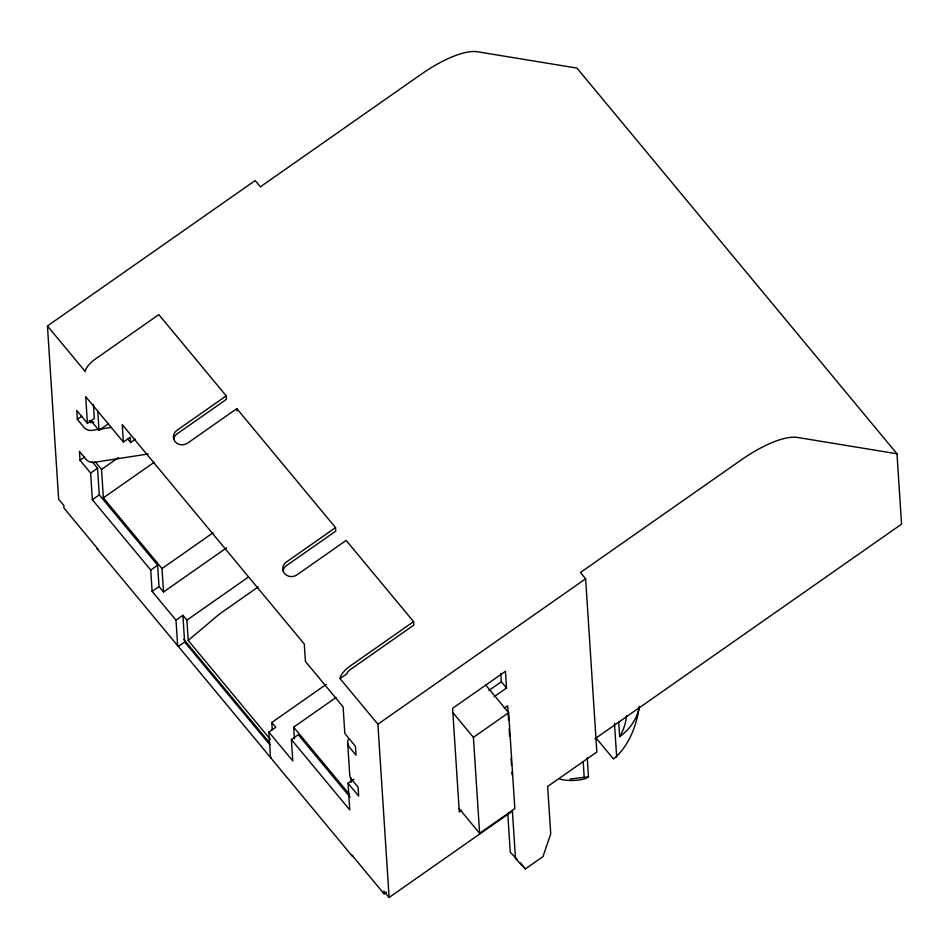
<?xml version="1.0" encoding="UTF-8"?>
<svg xmlns="http://www.w3.org/2000/svg" width="949" height="949" viewBox="0 0 949 949"><rect width="100%" height="100%" fill="white"/><g stroke="black" fill="none" stroke-linecap="round" stroke-linejoin="round"><path stroke-width="1.42" d="M639.318 706.329C636.732 725.582 628.76 746.46 613.481 758.975L595.664 737.503M270.287 739.342L188.199 640.409L219.634 613.92L258.128 586.968M98.233 549.163A13.061 4.389 -39.7 0 1 96.668 547.502L64.022 508.166L63.856 505.509L58.648 499.233L47.45 325.982L255.186 180.547L260.394 186.823L420.466 74.757A81.187 27.296 -39.7 0 1 477.667 51.792L576.956 68.091L896.995 453.788L901.55 524.145L594.987 738.773M111.163 427.418L92.267 430.36A8.648 7.912 -3.7 0 1 84.01 427.382L77.367 419.387L81.982 416.172M77.367 419.387L76.798 410.502L87.415 423.301L94.319 418.462L93.417 404.44M93.821 422.103L90.914 422.554L90.772 420.419L99.004 430.336L108.672 423.562M326.183 684.407L271.805 722.474L275.791 727.266L268.875 732.106L270.489 756.982A13.061 4.389 -39.7 0 0 271.212 758.334L178.341 646.399A13.061 4.389 -39.7 0 1 177.605 645.047L176.004 620.171L152.113 591.393L150.737 570.064L92.35 499.708L90.63 473.053L80.013 460.265L84.615 457.038M87.415 423.301L85.695 396.646L123.37 442.056L130.274 437.228L130.618 442.554L135.482 439.15M90.63 473.053L97.533 468.213L92.231 461.819M226.681 547.787L163.536 591.986L162.018 568.534L103.37 497.857L101.531 469.423L118.459 457.572M47.45 325.982L85.291 371.593A13.061 4.389 -39.7 0 1 95.386 359.03L158.803 314.629L226.206 395.863L176.882 430.395A8.826 8.078 -3.7 0 0 175.138 441.724A8.826 8.078 -3.7 0 0 187.499 443.183L236.823 408.651L335.543 527.62L335.768 531.108L286.444 565.64A8.826 8.078 -3.7 0 0 283.016 571.001M92.35 499.708L99.265 494.868L97.533 468.213M103.37 497.857L154.165 462.293M150.737 570.064L157.641 565.224L99.265 494.868M162.018 568.534L213.015 532.828M152.113 591.393L159.017 586.553L157.641 565.224M176.004 620.171L182.908 615.332L186.882 620.136L188.199 640.409M186.882 620.136L248.508 576.992M335.543 527.62L286.218 562.152A8.826 8.078 -3.7 0 0 284.475 573.481A8.826 8.078 -3.7 0 0 296.823 574.952L346.16 540.42L413.562 621.642L413.788 625.13L350.371 669.531A4.413 1.483 -39.7 0 0 346.954 673.778L340.05 678.606L377.892 724.217L389.102 897.469L512.413 811.134L515.485 858.525L525.366 868.928L542.982 856.603L550.717 833.851L547.656 786.46L596.838 752.023L585.64 578.783L580.432 572.508L740.505 460.443A81.187 27.296 -39.7 0 1 797.706 437.489L896.995 453.788M178.341 646.399L184.628 641.987L182.908 615.332M413.562 621.642L350.145 666.044A13.061 4.389 -39.7 0 0 340.05 678.606M294.404 738.891L293.644 727.159L336.148 697.408M268.875 732.106L292.767 760.884L291.379 739.568L298.294 734.728L350.086 797.148M377.892 724.217L585.64 578.783M291.379 739.568L349.766 809.924L348.046 783.269L353.799 779.236M488.854 690.481L501.321 681.762L500.775 673.41M494.061 696.756L506.517 688.025L505.437 671.323L452.59 708.322L459.292 811.917L461.688 810.244M504.275 708.179L507.668 705.795L508.035 711.572M508.64 712.675L514.844 808.631L479.613 833.293L473.409 737.349L508.64 712.675L485.651 684.976M352.992 856.176A13.061 4.389 -39.7 0 1 351.427 854.527L384.072 893.863L386.492 892.167M587.241 757.729L588.475 776.828L585.296 778.702A48.541 44.413 -3.7 0 1 559.744 779.141M569.993 779.058L588.475 776.828M148.139 453.99L94.331 462.341A8.648 7.912 -3.7 0 1 86.074 459.375L79.443 451.38L80.013 460.265M517.193 859.545L510.277 852.249L507.762 813.293M501.321 681.762L506.517 688.025M452.863 712.592L473.409 737.349M520.159 862.665L525.366 868.928M459.067 808.548L479.613 833.293M127.842 439.197L130.618 442.554M89.253 420.549L90.914 422.554M95.125 461.712L101.531 469.423M348.046 783.269L358.663 796.057L358.081 787.184L351.45 779.188A8.648 7.912 -3.7 0 1 349.754 775.262L347.69 743.281M293.644 727.159L349.446 794.42M159.017 586.553L163.536 591.986M183.774 639.329L269.635 742.806M184.628 641.987L270.002 744.882M389.102 897.469L383.894 891.194L384.072 893.863M97.106 548.617L177.961 646.055M270.845 757.99L351.865 855.642M618.701 721.904L619.65 736.602A51.187 46.833 -3.7 0 0 639.199 707.408M614.477 723.304L616.672 757.1M583.196 761.667L584.216 777.622M508.225 714.467L508.605 720.232M509.162 728.903L509.625 736.116M511.06 758.215L511.511 765.179M511.962 772.142L512.14 774.918M351 777.943L351.272 782.201M271.805 722.474L272.268 729.71M236.823 408.651L236.977 410.976M226.206 395.863L226.431 399.339L177.107 433.883A8.826 8.078 -3.7 0 0 173.679 439.245M123.37 442.056L122.243 424.642L304.297 644.039L305.424 661.453L343.099 706.863L344.831 733.518L355.436 746.305L356.017 755.19L349.386 747.195A8.648 7.912 -3.7 0 1 348.449 739.093M97.759 411.119L99.004 430.336M626.494 715.736A56.038 51.27 -3.7 0 1 619.65 736.602"/></g></svg>
